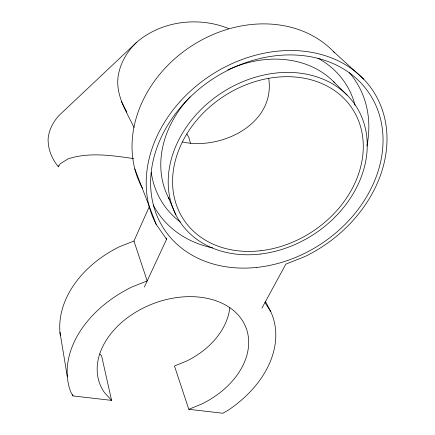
<?xml version="1.0" encoding="UTF-8"?>
<svg xmlns="http://www.w3.org/2000/svg" width="435" height="435" viewBox="0 0 435 435"><rect width="100%" height="100%" fill="white"/><g stroke="black" fill="none" stroke-linecap="round" stroke-linejoin="round"><path stroke-width="0.65" d="M228.663 28.558C198.681 16.399 161.722 20.804 136.867 42.108L63.048 111.681C54.935 118.663 49.008 128.135 48.095 138.961C47.97 149.205 51.874 159.025 58.459 166.806L58.741 165.545M99.903 353.921L101.605 355.863L111.572 400.379L72.906 395.91L70.747 391.951A107.815 76.865 -21.1 0 1 132.245 286.823L147.204 280.918L133.947 241.05L149.422 206.353M144.36 287.029L166.578 239.239L166.078 237.978M261.897 308.165L285.855 264.121L305.038 256.481A127.444 102.252 -33.3 0 0 379.565 102.812A127.444 102.252 -33.3 0 0 221.681 68.773A127.444 102.252 -33.3 0 0 156.203 224.395L166.578 239.239M58.459 166.806L60.166 163.777L68.067 158.867C88.577 152.136 110.664 155.3 131.636 158.296L133.686 158.77M136.867 42.108C127.161 51.27 120.169 63.108 118.119 76.397C115.563 95.113 126.226 111.425 134.056 127.466M229.832 307.632A73.21 54.353 -20.7 0 1 186.457 361.137L174.457 365.976L188.795 409.308L201.568 404.099A78.305 55.762 -21.1 0 0 242.551 320.78A78.305 55.762 -21.1 0 0 141.826 308.758A78.305 55.762 -21.1 0 0 104.389 392.5L111.572 400.379M133.947 241.05L120.011 246.498A100.784 74.902 -20.6 0 0 60.34 335.554M188.795 409.308L222.916 413.25L227.864 410.422A107.815 76.865 -21.1 0 0 270.739 311.58L265.426 301.357M182.499 142C221.301 150.456 275.698 123.931 268.7 78.278M333.471 51.558L363.693 79.181M333.471 81.552L347.13 95.124M142.549 188.17L141.788 187.072A118.2 98.044 -33.9 0 1 187.556 48.676A118.2 98.044 -33.9 0 1 334.412 52.548M264.964 302.521L270.739 311.58M186.903 133.98L188.899 137.509L190.481 143.349M121.218 101.246L126.922 112.154M168.388 197.539L175.881 214.868M134.796 168.872L156.203 224.395M72.683 394.583L72.906 395.91M59.954 332.269L67.349 376.868M317.925 58.219A109.256 89.365 -33.6 0 1 355.036 105.205M180.373 222.035A109.256 89.365 -33.6 0 1 151.266 172.374M169.335 199.328A101.73 82.84 -33.5 0 1 190.111 96.891M227.848 69.888A101.73 82.84 -33.5 0 1 334.858 82.993M349.359 72.678A118.793 96.815 -33.5 0 1 366.895 146.062M212.72 247.923A118.793 96.815 -33.5 0 1 153.185 204.896M256.617 267.427A123.018 98.674 -33.3 0 0 372.219 98.163A123.018 98.674 -33.3 0 0 171.684 118.989A123.018 98.674 -33.3 0 0 256.617 267.427M260.141 254.067A105.341 84.417 -33.2 0 0 357.45 108.445A105.341 84.417 -33.2 0 0 185.582 128.227A105.341 84.417 -33.2 0 0 260.141 254.067M260.935 250.696A100.931 80.866 -33.2 0 0 353.769 111.007A100.931 80.866 -33.2 0 0 189.062 130.429A100.931 80.866 -33.2 0 0 260.935 250.696"/></g></svg>
